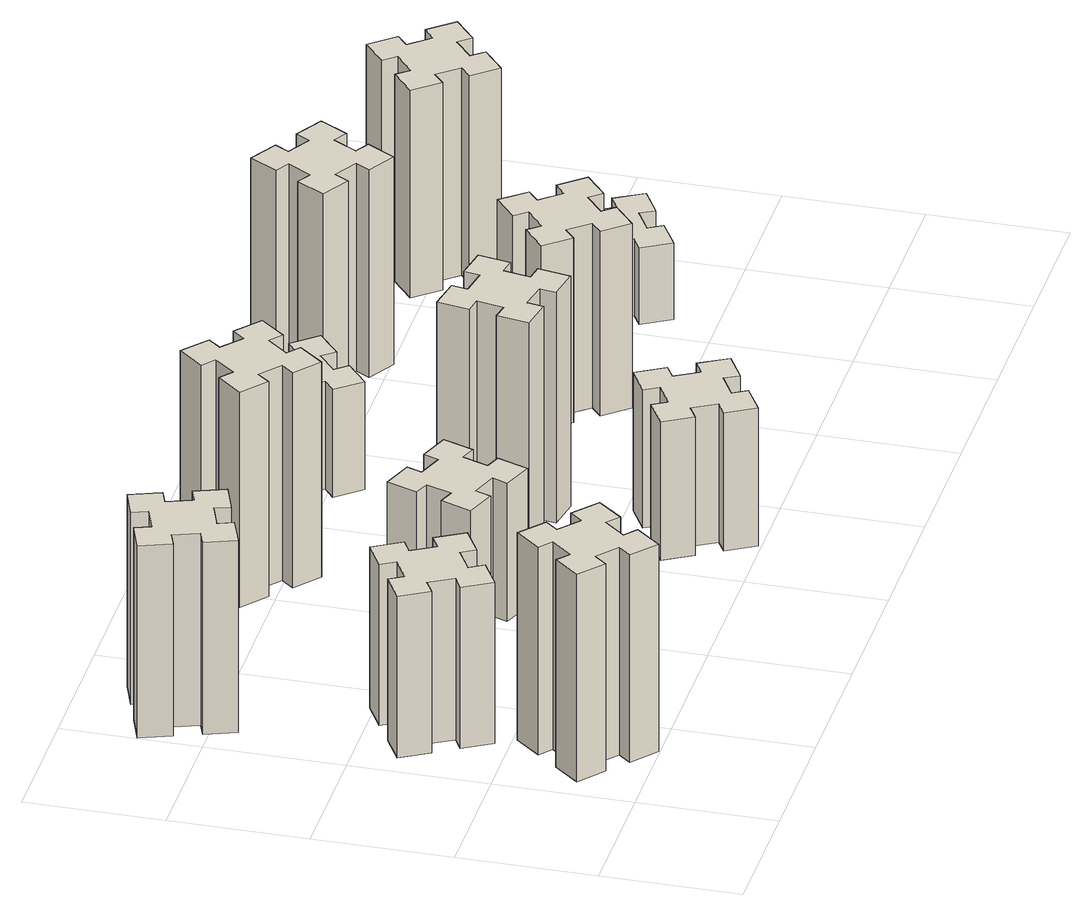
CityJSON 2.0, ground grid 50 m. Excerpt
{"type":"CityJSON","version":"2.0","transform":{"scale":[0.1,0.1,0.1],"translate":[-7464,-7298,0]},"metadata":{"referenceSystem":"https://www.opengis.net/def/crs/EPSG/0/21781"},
"CityObjects":{
"building1":{"type":"Building","attributes":{"class":"1000","function":"1000","usage":"1000","yearOfConstruction":2016,"roofType":"1000","measuredHeight":81,"storeysAboveGround":30,"storeysBelowGround":0},"geometry":[{"type":"Solid","lod":"1","boundaries":[[[[0,1,2,3,4,5,6,7,8,9,10,11,12,13,14,15,16,17,18,19]],[[17,16,20,21]],[[16,15,22,20]],[[15,14,23,22]],[[14,13,24,23]],[[13,12,25,24]],[[12,11,26,25]],[[11,10,27,26]],[[10,9,28,27]],[[9,8,29,28]],[[8,7,30,29]],[[7,6,31,30]],[[6,5,32,31]],[[5,4,33,32]],[[4,3,34,33]],[[3,2,35,34]],[[2,1,36,35]],[[1,0,37,36]],[[0,19,38,37]],[[19,18,39,38]],[[18,17,21,39]],[[24,25,26,27,28,29,30,31,32,33,34,35,36,37,38,39,21,20,22,23]]]]}]},
"building2":{"type":"Building","attributes":{"class":"1000","function":"1000","usage":"1000","yearOfConstruction":2016,"roofType":"1000","measuredHeight":63,"storeysAboveGround":30,"storeysBelowGround":0},"geometry":[{"type":"Solid","lod":"1","boundaries":[[[[40,41,42,43,44,45,46,47,48,49,50,51,52,53,54,55,56,57,58,59]],[[57,56,60,61]],[[56,55,62,60]],[[55,54,63,62]],[[54,53,64,63]],[[53,52,65,64]],[[52,51,66,65]],[[51,50,67,66]],[[50,49,68,67]],[[49,48,69,68]],[[48,47,70,69]],[[47,46,71,70]],[[46,45,72,71]],[[45,44,73,72]],[[44,43,74,73]],[[43,42,75,74]],[[42,41,76,75]],[[41,40,77,76]],[[40,59,78,77]],[[59,58,79,78]],[[58,57,61,79]],[[64,65,66,67,68,69,70,71,72,73,74,75,76,77,78,79,61,60,62,63]]]]}]},
"building3":{"type":"Building","attributes":{"class":"1000","function":"1000","usage":"1000","yearOfConstruction":2016,"roofType":"1000","measuredHeight":75,"storeysAboveGround":30,"storeysBelowGround":0},"geometry":[{"type":"Solid","lod":"1","boundaries":[[[[80,81,82,83,84,85,86,87,88,89,90,91,92,93,94,95,96,97,98,99]],[[97,96,100,101]],[[96,95,102,100]],[[95,94,103,102]],[[94,93,104,103]],[[93,92,105,104]],[[92,91,106,105]],[[91,90,107,106]],[[90,89,108,107]],[[89,88,109,108]],[[88,87,110,109]],[[87,86,111,110]],[[86,85,112,111]],[[85,84,113,112]],[[84,83,114,113]],[[83,82,115,114]],[[82,81,116,115]],[[81,80,117,116]],[[80,99,118,117]],[[99,98,119,118]],[[98,97,101,119]],[[104,105,106,107,108,109,110,111,112,113,114,115,116,117,118,119,101,100,102,103]]]]}]},
"building4":{"type":"Building","attributes":{"class":"1000","function":"1000","usage":"1000","yearOfConstruction":2016,"roofType":"1000","measuredHeight":54,"storeysAboveGround":30,"storeysBelowGround":0},"geometry":[{"type":"Solid","lod":"1","boundaries":[[[[120,121,122,123,124,125,126,127,128,129,130,131,132,133,134,135,136,137,138,139]],[[137,136,140,141]],[[136,135,142,140]],[[135,134,143,142]],[[134,133,144,143]],[[133,132,145,144]],[[132,131,146,145]],[[131,130,147,146]],[[130,129,148,147]],[[129,128,149,148]],[[128,127,150,149]],[[127,126,151,150]],[[126,125,152,151]],[[125,124,153,152]],[[124,123,154,153]],[[123,122,155,154]],[[122,121,156,155]],[[121,120,157,156]],[[120,139,158,157]],[[139,138,159,158]],[[138,137,141,159]],[[144,145,146,147,148,149,150,151,152,153,154,155,156,157,158,159,141,140,142,143]]]]}]},
"building5":{"type":"Building","attributes":{"class":"1000","function":"1000","usage":"1000","yearOfConstruction":2016,"roofType":"1000","measuredHeight":84,"storeysAboveGround":30,"storeysBelowGround":0},"geometry":[{"type":"Solid","lod":"1","boundaries":[[[[160,161,162,163,164,165,166,167,168,169,170,171,172,173,174,175,176,177,178,179]],[[177,176,180,181]],[[176,175,182,180]],[[175,174,183,182]],[[174,173,184,183]],[[173,172,185,184]],[[172,171,186,185]],[[171,170,187,186]],[[170,169,188,187]],[[169,168,189,188]],[[168,167,190,189]],[[167,166,191,190]],[[166,165,192,191]],[[165,164,193,192]],[[164,163,194,193]],[[163,162,195,194]],[[162,161,196,195]],[[161,160,197,196]],[[160,179,198,197]],[[179,178,199,198]],[[178,177,181,199]],[[184,185,186,187,188,189,190,191,192,193,194,195,196,197,198,199,181,180,182,183]]]]}]},
"building6":{"type":"Building","attributes":{"class":"1000","function":"1000","usage":"1000","yearOfConstruction":2016,"roofType":"1000","measuredHeight":54,"storeysAboveGround":30,"storeysBelowGround":0},"geometry":[{"type":"Solid","lod":"1","boundaries":[[[[200,201,202,203,204,205,206,207,208,209,210,211,212,213,214,215,216,217,218,219]],[[217,216,220,221]],[[216,215,222,220]],[[215,214,223,222]],[[214,213,224,223]],[[213,212,225,224]],[[212,211,226,225]],[[211,210,227,226]],[[210,209,228,227]],[[209,208,229,228]],[[208,207,230,229]],[[207,206,231,230]],[[206,205,232,231]],[[205,204,233,232]],[[204,203,234,233]],[[203,202,235,234]],[[202,201,236,235]],[[201,200,237,236]],[[200,219,238,237]],[[219,218,239,238]],[[218,217,221,239]],[[224,225,226,227,228,229,230,231,232,233,234,235,236,237,238,239,221,220,222,223]]]]}]},
"building7":{"type":"Building","attributes":{"class":"1000","function":"1000","usage":"1000","yearOfConstruction":2016,"roofType":"1000","measuredHeight":90,"storeysAboveGround":30,"storeysBelowGround":0},"geometry":[{"type":"Solid","lod":"1","boundaries":[[[[240,241,242,243,244,245,246,247,248,249,250,251,252,253,254,255,256,257,258,259]],[[257,256,260,261]],[[256,255,262,260]],[[255,254,263,262]],[[254,253,264,263]],[[253,252,265,264]],[[252,251,266,265]],[[251,250,267,266]],[[250,249,268,267]],[[249,248,269,268]],[[248,247,270,269]],[[247,246,271,270]],[[246,245,272,271]],[[245,244,273,272]],[[244,243,274,273]],[[243,242,275,274]],[[242,241,276,275]],[[241,240,277,276]],[[240,259,278,277]],[[259,258,279,278]],[[258,257,261,279]],[[264,265,266,267,268,269,270,271,272,273,274,275,276,277,278,279,261,260,262,263]]]]}]},
"building8":{"type":"Building","attributes":{"class":"1000","function":"1000","usage":"1000","yearOfConstruction":2016,"roofType":"1000","measuredHeight":42,"storeysAboveGround":30,"storeysBelowGround":0},"geometry":[{"type":"Solid","lod":"1","boundaries":[[[[280,281,282,283,284,285,286,287,288,289,290,291,292,293,294,295,296,297,298,299]],[[297,296,300,301]],[[296,295,302,300]],[[295,294,303,302]],[[294,293,304,303]],[[293,292,305,304]],[[292,291,306,305]],[[291,290,307,306]],[[290,289,308,307]],[[289,288,309,308]],[[288,287,310,309]],[[287,286,311,310]],[[286,285,312,311]],[[285,284,313,312]],[[284,283,314,313]],[[283,282,315,314]],[[282,281,316,315]],[[281,280,317,316]],[[280,299,318,317]],[[299,298,319,318]],[[298,297,301,319]],[[304,305,306,307,308,309,310,311,312,313,314,315,316,317,318,319,301,300,302,303]]]]}]},
"building9":{"type":"Building","attributes":{"class":"1000","function":"1000","usage":"1000","yearOfConstruction":2016,"roofType":"1000","measuredHeight":72,"storeysAboveGround":30,"storeysBelowGround":0},"geometry":[{"type":"Solid","lod":"1","boundaries":[[[[320,321,322,323,324,325,326,327,328,329,330,331,332,333,334,335,336,337,338,339]],[[337,336,340,341]],[[336,335,342,340]],[[335,334,343,342]],[[334,333,344,343]],[[333,332,345,344]],[[332,331,346,345]],[[331,330,347,346]],[[330,329,348,347]],[[329,328,349,348]],[[328,327,350,349]],[[327,326,351,350]],[[326,325,352,351]],[[325,324,353,352]],[[324,323,354,353]],[[323,322,355,354]],[[322,321,356,355]],[[321,320,357,356]],[[320,339,358,357]],[[339,338,359,358]],[[338,337,341,359]],[[344,345,346,347,348,349,350,351,352,353,354,355,356,357,358,359,341,340,342,343]]]]}]},
"building10":{"type":"Building","attributes":{"class":"1000","function":"1000","usage":"1000","yearOfConstruction":2016,"roofType":"1000","measuredHeight":81,"storeysAboveGround":30,"storeysBelowGround":0},"geometry":[{"type":"Solid","lod":"1","boundaries":[[[[360,361,362,363,364,365,366,367,368,369,370,371,372,373,374,375,376,377,378,379]],[[377,376,380,381]],[[376,375,382,380]],[[375,374,383,382]],[[374,373,384,383]],[[373,372,385,384]],[[372,371,386,385]],[[371,370,387,386]],[[370,369,388,387]],[[369,368,389,388]],[[368,367,390,389]],[[367,366,391,390]],[[366,365,392,391]],[[365,364,393,392]],[[364,363,394,393]],[[363,362,395,394]],[[362,361,396,395]],[[361,360,397,396]],[[360,379,398,397]],[[379,378,399,398]],[[378,377,381,399]],[[384,385,386,387,388,389,390,391,392,393,394,395,396,397,398,399,381,380,382,383]]]]}]},
"building11":{"type":"Building","attributes":{"class":"1000","function":"1000","usage":"1000","yearOfConstruction":2016,"roofType":"1000","measuredHeight":30,"storeysAboveGround":30,"storeysBelowGround":0},"geometry":[{"type":"Solid","lod":"1","boundaries":[[[[400,401,402,403,404,405,406,407,408,409,410,411,412,413,414,415,416,417,418,419]],[[417,416,420,421]],[[416,415,422,420]],[[415,414,423,422]],[[414,413,424,423]],[[413,412,425,424]],[[412,411,426,425]],[[411,410,427,426]],[[410,409,428,427]],[[409,408,429,428]],[[408,407,430,429]],[[407,406,431,430]],[[406,405,432,431]],[[405,404,433,432]],[[404,403,434,433]],[[403,402,435,434]],[[402,401,436,435]],[[401,400,437,436]],[[400,419,438,437]],[[419,418,439,438]],[[418,417,421,439]],[[424,425,426,427,428,429,430,431,432,433,434,435,436,437,438,439,421,420,422,423]]]]}]},
"building12":{"type":"Building","attributes":{"class":"1000","function":"1000","usage":"1000","yearOfConstruction":2016,"roofType":"1000","measuredHeight":81,"storeysAboveGround":30,"storeysBelowGround":0},"geometry":[{"type":"Solid","lod":"1","boundaries":[[[[440,441,442,443,444,445,446,447,448,449,450,451,452,453,454,455,456,457,458,459]],[[457,456,460,461]],[[456,455,462,460]],[[455,454,463,462]],[[454,453,464,463]],[[453,452,465,464]],[[452,451,466,465]],[[451,450,467,466]],[[450,449,468,467]],[[449,448,469,468]],[[448,447,470,469]],[[447,446,471,470]],[[446,445,472,471]],[[445,444,473,472]],[[444,443,474,473]],[[443,442,475,474]],[[442,441,476,475]],[[441,440,477,476]],[[440,459,478,477]],[[459,458,479,478]],[[458,457,461,479]],[[464,465,466,467,468,469,470,471,472,473,474,475,476,477,478,479,461,460,462,463]]]]}]}
},
"vertices":[
[377,136,0],[442,213,0],[488,174,0],[565,266,0],[473,343,0],[434,297,0],[358,362,0],[396,408,0],[304,485,0],[227,393,0],[273,354,0],[209,278,0],[163,316,0],[86,224,0],[178,147,0],[216,193,0],[293,129,0],[254,83,0],[346,6,0],[423,98,0],[293,129,810],[254,83,810],[216,193,810],[178,147,810],[86,224,810],[163,316,810],[209,278,810],[273,354,810],[227,393,810],[304,485,810],[396,408,810],[358,362,810],[434,297,810],[473,343,810],[565,266,810],[488,174,810],[442,213,810],[377,136,810],[423,98,810],[346,6,810],
[446,797,0],[396,884,0],[448,914,0],[388,1018,0],[284,958,0],[314,906,0],[227,856,0],[197,908,0],[93,848,0],[153,744,0],[205,774,0],[255,687,0],[203,657,0],[263,553,0],[367,613,0],[337,665,0],[424,715,0],[454,663,0],[558,723,0],[498,827,0],[424,715,630],[454,663,630],[337,665,630],[367,613,630],[263,553,630],[203,657,630],[255,687,630],[205,774,630],[153,744,630],[93,848,630],[197,908,630],[227,856,630],[314,906,630],[284,958,630],[388,1018,630],[448,914,630],[396,884,630],[446,797,630],[498,827,630],[558,723,630],
[105,1635,0],[139,1541,0],[83,1520,0],[124,1407,0],[237,1449,0],[216,1505,0],[310,1539,0],[330,1483,0],[443,1524,0],[402,1637,0],[346,1616,0],[312,1710,0],[368,1730,0],[327,1843,0],[214,1802,0],[235,1746,0],[141,1712,0],[120,1768,0],[7,1727,0],[49,1614,0],[141,1712,750],[120,1768,750],[235,1746,750],[214,1802,750],[327,1843,750],[368,1730,750],[312,1710,750],[346,1616,750],[402,1637,750],[443,1524,750],[330,1483,750],[310,1539,750],[216,1505,750],[237,1449,750],[124,1407,750],[83,1520,750],[139,1541,750],[105,1635,750],[49,1614,750],[7,1727,750],
[979,970,0],[945,876,0],[889,897,0],[847,784,0],[960,743,0],[981,799,0],[1075,765,0],[1054,709,0],[1167,667,0],[1208,780,0],[1152,801,0],[1186,895,0],[1242,874,0],[1283,987,0],[1170,1028,0],[1150,972,0],[1056,1006,0],[1077,1062,0],[964,1103,0],[923,990,0],[1056,1006,540],[1077,1062,540],[1150,972,540],[1170,1028,540],[1283,987,540],[1242,874,540],[1186,895,540],[1152,801,540],[1208,780,540],[1167,667,540],[1054,709,540],[1075,765,540],[981,799,540],[960,743,540],[847,784,540],[889,897,540],[945,876,540],[979,970,540],[923,990,540],[964,1103,540],
[1056,1573,0],[1133,1509,0],[1094,1463,0],[1186,1386,0],[1263,1478,0],[1217,1516,0],[1282,1593,0],[1328,1554,0],[1405,1646,0],[1313,1723,0],[1274,1677,0],[1198,1742,0],[1236,1788,0],[1144,1865,0],[1067,1773,0],[1113,1734,0],[1049,1658,0],[1003,1696,0],[926,1604,0],[1018,1527,0],[1049,1658,840],[1003,1696,840],[1113,1734,840],[1067,1773,840],[1144,1865,840],[1236,1788,840],[1198,1742,840],[1274,1677,840],[1313,1723,840],[1405,1646,840],[1328,1554,840],[1282,1593,840],[1217,1516,840],[1263,1478,840],[1186,1386,840],[1094,1463,840],[1133,1509,840],[1056,1573,840],[1018,1527,840],[926,1604,840],
[1794,366,0],[1707,316,0],[1677,368,0],[1573,308,0],[1633,204,0],[1685,234,0],[1735,147,0],[1683,117,0],[1743,13,0],[1847,73,0],[1817,125,0],[1904,175,0],[1934,123,0],[2038,183,0],[1978,287,0],[1926,257,0],[1876,344,0],[1928,374,0],[1868,478,0],[1764,418,0],[1876,344,540],[1928,374,540],[1926,257,540],[1978,287,540],[2038,183,540],[1934,123,540],[1904,175,540],[1817,125,540],[1847,73,540],[1743,13,540],[1683,117,540],[1735,147,540],[1685,234,540],[1633,204,540],[1573,308,540],[1677,368,540],[1707,316,540],[1794,366,540],[1764,418,540],[1868,478,540],
[1805,817,0],[1822,915,0],[1881,905,0],[1902,1023,0],[1784,1044,0],[1774,985,0],[1675,1002,0],[1686,1061,0],[1567,1082,0],[1547,964,0],[1606,954,0],[1588,855,0],[1529,866,0],[1508,747,0],[1627,727,0],[1637,786,0],[1735,768,0],[1725,709,0],[1843,688,0],[1864,807,0],[1735,768,900],[1725,709,900],[1637,786,900],[1627,727,900],[1508,747,900],[1529,866,900],[1588,855,900],[1606,954,900],[1547,964,900],[1567,1082,900],[1686,1061,900],[1675,1002,900],[1774,985,900],[1784,1044,900],[1902,1023,900],[1881,905,900],[1822,915,900],[1805,817,900],[1864,807,900],[1843,688,900],
[1922,1658,0],[1857,1734,0],[1903,1773,0],[1826,1865,0],[1734,1788,0],[1773,1742,0],[1696,1677,0],[1658,1723,0],[1566,1646,0],[1643,1554,0],[1689,1593,0],[1753,1516,0],[1707,1478,0],[1784,1386,0],[1876,1463,0],[1838,1509,0],[1914,1573,0],[1953,1527,0],[2045,1604,0],[1968,1696,0],[1914,1573,420],[1953,1527,420],[1838,1509,420],[1876,1463,420],[1784,1386,420],[1707,1478,420],[1753,1516,420],[1689,1593,420],[1643,1554,420],[1566,1646,420],[1658,1723,420],[1696,1677,420],[1773,1742,420],[1734,1788,420],[1826,1865,420],[1903,1773,420],[1857,1734,420],[1922,1658,420],[1968,1696,420],[2045,1604,420],
[2513,1002,0],[2436,937,0],[2398,983,0],[2306,906,0],[2383,814,0],[2429,853,0],[2493,776,0],[2447,738,0],[2524,646,0],[2616,723,0],[2578,769,0],[2654,833,0],[2693,787,0],[2785,864,0],[2708,956,0],[2662,918,0],[2597,994,0],[2643,1033,0],[2566,1125,0],[2474,1048,0],[2597,994,720],[2643,1033,720],[2662,918,720],[2708,956,720],[2785,864,720],[2693,787,720],[2654,833,720],[2578,769,720],[2616,723,720],[2524,646,720],[2447,738,720],[2493,776,720],[2429,853,720],[2383,814,720],[2306,906,720],[2398,983,720],[2436,937,720],[2513,1002,720],[2474,1048,720],[2566,1125,720],
[2644,1796,0],[2557,1846,0],[2587,1898,0],[2483,1958,0],[2423,1854,0],[2475,1824,0],[2425,1737,0],[2373,1767,0],[2313,1663,0],[2417,1603,0],[2447,1655,0],[2534,1605,0],[2504,1553,0],[2608,1493,0],[2668,1597,0],[2616,1627,0],[2666,1714,0],[2718,1684,0],[2778,1788,0],[2674,1848,0],[2666,1714,810],[2718,1684,810],[2616,1627,810],[2668,1597,810],[2608,1493,810],[2504,1553,810],[2534,1605,810],[2447,1655,810],[2417,1603,810],[2313,1663,810],[2373,1767,810],[2425,1737,810],[2475,1824,810],[2423,1854,810],[2483,1958,810],[2587,1898,810],[2557,1846,810],[2644,1796,810],[2674,1848,810],[2778,1788,810],
[3197,765,0],[3284,815,0],[3314,763,0],[3418,823,0],[3358,927,0],[3306,897,0],[3256,984,0],[3308,1014,0],[3248,1118,0],[3144,1058,0],[3174,1006,0],[3087,956,0],[3057,1008,0],[2953,948,0],[3013,844,0],[3065,874,0],[3115,787,0],[3063,757,0],[3123,653,0],[3227,713,0],[3115,787,300],[3063,757,300],[3065,874,300],[3013,844,300],[2953,948,300],[3057,1008,300],[3087,956,300],[3174,1006,300],[3144,1058,300],[3248,1118,300],[3308,1014,300],[3256,984,300],[3306,897,300],[3358,927,300],[3418,823,300],[3314,763,300],[3284,815,300],[3197,765,300],[3227,713,300],[3123,653,300],
[3318,1409,0],[3394,1473,0],[3433,1427,0],[3525,1504,0],[3448,1596,0],[3402,1558,0],[3337,1634,0],[3383,1673,0],[3306,1765,0],[3214,1688,0],[3253,1642,0],[3176,1577,0],[3138,1623,0],[3046,1546,0],[3123,1454,0],[3169,1493,0],[3233,1416,0],[3187,1378,0],[3264,1286,0],[3356,1363,0],[3233,1416,810],[3187,1378,810],[3169,1493,810],[3123,1454,810],[3046,1546,810],[3138,1623,810],[3176,1577,810],[3253,1642,810],[3214,1688,810],[3306,1765,810],[3383,1673,810],[3337,1634,810],[3402,1558,810],[3448,1596,810],[3525,1504,810],[3433,1427,810],[3394,1473,810],[3318,1409,810],[3356,1363,810],[3264,1286,810]
]}
